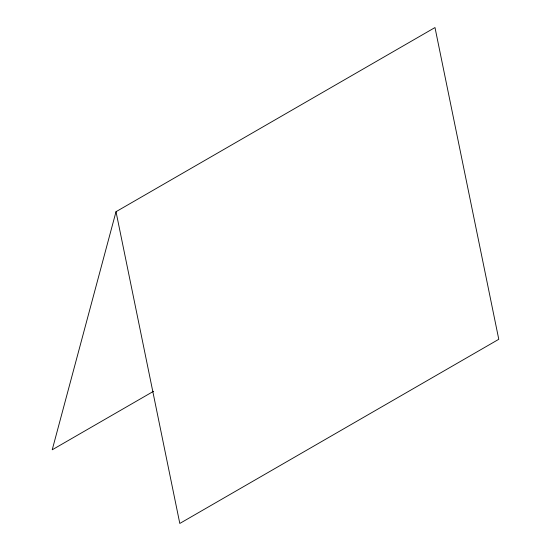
<?xml version="1.0" encoding="UTF-8"?>
<svg xmlns="http://www.w3.org/2000/svg" width="551" height="551" viewBox="0 0 551 551"><rect width="100%" height="100%" fill="white"/><g stroke="black" fill="none" stroke-linecap="round" stroke-linejoin="round"><path stroke-width="0.83" d="M116.013 211.708L179.805 523.45L498.779 339.292L434.987 27.55L116.013 211.708L52.221 449.788L153.577 391.272"/></g></svg>
